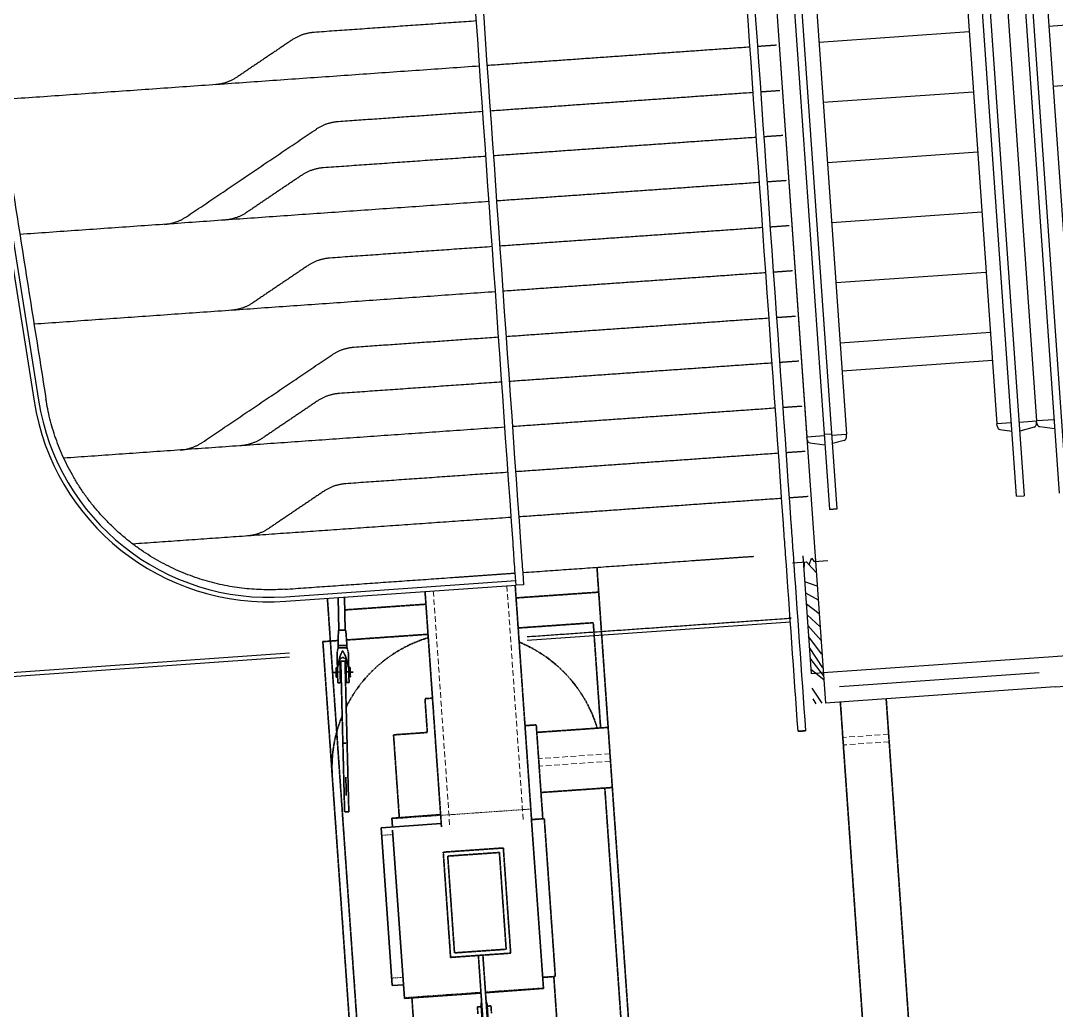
# Model space of a CAD drawing. Header units: millimetres. Extents: x 306 to 836129804, y -168137 to 818603917.
# Drawn here: x 834545356 to 834552232, y 818134362 to 818140931 of the extents above; entities that cross this region are included whole.
import ezdxf

# ---------------------------------------------------------------- set-up
doc = ezdxf.new("R2010")
doc.units = ezdxf.units.MM
doc.header["$LTSCALE"] = 3
for name, pattern in [('ACAD_ISO03W100', [30, 12, -18]), ('AUR_Hidden', [3.75, 2.5, -1.25]), ('DASHED2', [0.375, 0.25, -0.125])]:
    doc.linetypes.add(name, pattern=pattern)
for name, color, linetype in [('3A35X-MAGP-P-LD-00-0$0$A-GLASS', 251, 'Continuous'), ('3A35X-MAGP-P-LD-00-0$0$LWK-GA_HANDRAIL', 251, 'Continuous'), ('3A35X-MAGP-P-LD-00-0$0$LWK-MA_PAVING BANDING', 251, 'Continuous')]:
    doc.layers.add(name, color=color, linetype=linetype)
for name, color, linetype, lineweight in [('Eva-New', 1, 'ACAD_ISO03W100', 18), ('S-BEAM', 1, 'Continuous', 35), ('S-BEAM-HDLN', 1, 'AUR_Hidden', 18)]:
    doc.layers.add(name, color=color, linetype=linetype, lineweight=lineweight)

# ---------------------------------------------------------------- blocks, each defined once
blk = doc.blocks.new('AUR_ST_SFR_S_RHS _ SHS - 600x1050x50x50 BUILT-UP BOX-2171697-STAIRCASE - GA PLAN')
at = {"layer": 'S-BEAM'}
for p, q in [((175.000000000007, 524.9999999999998), (100.0000000008888, 524.9999999999998)), ((175.000000000007, 524.9999999999998), (175.000000000007, -525.0000000000001)), ((-224.9999999999915, -525.0000000000001), (-224.9999999999915, -503.0695454790153)), ((-224.9999999999915, -525.0000000000001), (175.000000000007, -525.0000000000001))]:
    blk.add_line(p, q, dxfattribs=at)
at = {"layer": 'S-BEAM', "linetype": 'AUR_Hidden', "lineweight": 9}
for p, q in [((100.0000000009333, 474.9999999999991), (175.000000000007, 474.9999999999991)), ((100.0000000012044, -475.0000000000008), (175.000000000007, -475.0000000000008))]:
    blk.add_line(p, q, dxfattribs=at)
blk = doc.blocks.new('AUR_ST_SFR_S_CHS - 1200x5mm-2162200-STAIRCASE - GA PLAN')
at = {"layer": 'S-BEAM'}
for p, q in [((225.0000000016706, 599.9999999999502), (-99.99999999942284, 599.9999999999502)), ((-99.99999999947265, 540.6531793953374), (-99.99999999947265, 600.000000000001)), ((-99.99999999947265, -599.9999999999997), (-99.99999999947265, 519.2381391581425)), ((824.9999999998287, 519.2381391581811), (824.9999999998287, -599.9999999999997)), ((-99.99999999942284, -600.0000000000455), (410.0000000005998, -600.0000000000542)), ((440.0000000005995, -600.0000000000542), (824.9999999998796, -600.0000000000455))]:
    blk.add_line(p, q, dxfattribs=at)
at = {"layer": 'S-BEAM-HDLN'}
for p, q in [((824.9999999998288, 595.0000000000033), (-99.99999999947265, 595.0000000000033)), ((-99.99999999947265, -595.000000000002), (410.0000000008095, -595.000000000002)), ((440.0000000008085, -595.000000000002), (824.9999999998288, -595.000000000002))]:
    blk.add_line(p, q, dxfattribs=at)
blk = doc.blocks.new('DGSG')
at = {"layer": 'S-BEAM', "linetype": 'DASHED2', "ltscale": 5}
for p, q in [((77919.03824567795, 1741.616339087486), (75219.04287528992, 1741.612352013588)), ((77919.03892934322, 1638.330403804779), (77919.03824567795, 1741.616339087486)), ((78203.6149739027, 1691.611881732941), (70299.538449049, 1691.611881732941)), ((76780.57634866238, 1648.245942592621), (76781.8175009489, 1676.218420982361)), ((76781.8175009489, 1676.218420982361), (77237.86879873276, 1655.983199834824)), ((77010.59732604027, 1652.053572654724), (76887.09273517132, 1657.533532381058)), ((77237.86879873276, 1655.983199834824), (77236.62764561176, 1628.010721564293)), ((77237.86879873276, 1655.983199834824), (77726.04110145569, 1634.322753667831)), ((77639.02025699615, 1661.784626245499), (77638.24453699589, 1644.301827192307)), ((77639.02025699615, 1661.784626245499), (77652.91901004314, 1661.16793179512)), ((77652.91901004314, 1661.16793179512), (77710.83520066738, 1658.598162055016)), ((77678.40302836895, 1669.546539902687), (77678.04841339588, 1661.554403543472)), ((77737.98943865299, 1658.894790887833), (77678.04841339588, 1661.554403543472)), ((77678.40302836895, 1669.546539902687), (77738.34405314922, 1666.88692688942)), ((77687.53907561302, 1661.133297801018), (77687.47258532047, 1659.63477241993)), ((77708.37354075909, 1668.216733574867), (77709.26542007923, 1688.317465782166)), ((77710.06026732922, 1641.115327715874), (77710.83598780632, 1658.598126769066)), ((77710.83598780632, 1658.598126769066), (77732.92786252499, 1657.617899417877)), ((77728.43228566647, 1657.817369937897), (77728.4987757206, 1659.315895915031)), ((77737.98943865299, 1658.894790887833), (77738.34405314922, 1666.88692688942)), ((77870.45976817608, 1644.008161306381), (77839.09450662136, 1652.907631754875)), ((77236.62764561176, 1628.010721564293), (76780.57634866238, 1648.245942592621)), ((77724.79994881153, 1606.350275397301), (77236.62764561176, 1628.010721564293)), ((77636.47146129608, 1604.34114408493), (77635.69574081898, 1586.858345150948)), ((77649.5944943428, 1586.241650700569), (77635.69574081898, 1586.858345150948)), ((77650.37021446228, 1603.724449634552), (77636.47146129608, 1604.34114408493)), ((77638.24453699589, 1644.301827192307), (77652.14328956604, 1643.685132741928)), ((77707.51068472862, 1583.671880364418), (77649.5944943428, 1586.241650700569)), ((77708.28640508652, 1601.154679536819), (77650.37021446228, 1603.724449634552)), ((77652.14328956604, 1643.685132741928), (77710.05948030949, 1641.115363121033)), ((77674.5909166336, 1583.631071329117), (77674.23630166054, 1575.638934612274)), ((77674.5909166336, 1583.631071329117), (77734.53194153309, 1580.971458673477)), ((77684.1480692625, 1584.708491444588), (77684.08157944679, 1583.209965825081)), ((77685.18631505966, 1608.107951998711), (77684.92379009724, 1602.191290378571)), ((77686.69686496258, 1642.151973485947), (77686.42746782303, 1636.080430269241)), ((77707.51147186756, 1583.671845674515), (77708.2871927023, 1601.154644608498)), ((77729.60334610939, 1582.691618204117), (77707.51147186756, 1583.671845674515)), ((77783.8264811039, 1597.802929162979), (77708.2871927023, 1601.154644608498)), ((77710.06026732922, 1641.115327715874), (77785.59955596924, 1637.763612270355)), ((77779.59342896938, 1603.919061422348), (77724.79994881153, 1606.350275397301)), ((77725.04127931595, 1581.392563700676), (77725.10776984692, 1582.891089320183)), ((77725.88348996639, 1600.373888134956), (77726.14601516724, 1606.290549874306)), ((77726.04110145569, 1634.322753667831), (77780.83458209038, 1631.891539573669)), ((77727.3871678114, 1634.263028025627), (77727.65656507015, 1640.334571480751)), ((77779.59342896938, 1603.919061422348), (77780.83458209038, 1631.891539573669)), ((77835.76995539665, 1577.980554819107), (77867.80015528202, 1584.067136883736)), ((77869.12996149063, 1614.037649035454), (77867.80015528202, 1584.067136883736)), ((77867.82231867313, 1584.566645383835), (77882.80757522583, 1583.901742100716)), ((77870.45976817608, 1644.008161306381), (77869.12996149063, 1614.037649035454)), ((77885.42286086082, 1642.843749880791), (77870.43760502338, 1643.50865316391)), ((77882.80757522583, 1583.901742100716), (77984.92895150185, 1584.375485777855)), ((77884.11521792412, 1613.372746109962), (77882.87157595158, 1585.344155907631)), ((77885.35886025429, 1641.401336312294), (77884.11521792412, 1613.372746109962)), ((77987.10096871853, 1633.327322721481), (77885.42286086082, 1642.843749880791)), ((77919.04288220406, 1041.611881732941), (77919.03927993774, 1585.425362348557)), ((77986.01496052742, 1608.851404190063), (77984.98210453987, 1585.573422431946)), ((77987.04781579971, 1632.129385590553), (77986.01496052742, 1608.851404190063)), ((78119.05193829536, 1041.611881494522), (78119.05193829536, 1581.92782664299)), ((77734.17732691765, 1572.979321718216), (77674.23630166054, 1575.638934612274)), ((77703.30806291103, 1554.053513884544), (77704.2068142891, 1574.309128046036)), ((77734.17732691765, 1572.979321718216), (77734.53194153309, 1580.971458673477)), ((75519.05193829536, 1316.612792849541), (74969.04337537289, 1316.611979484558)), ((77269.04337537289, 1316.615380167961), (76719.05193805695, 1316.614566683769)), ((77269.04370903969, 1091.615508437157), (77269.04337537289, 1316.615380167961)), ((76469.05193829536, 1041.611881732941), (75769.05193829536, 1041.611881732941)), ((75769.05193829536, 1041.611881732941), (75769.05193793774, 641.6118817329407)), ((76469.05193817616, 641.6118816137314), (76469.05193829536, 1041.611881732941)), ((78203.89766848087, 1041.611881971359), (76637.1189969778, 1041.611881613731)), ((77494.04383599758, 1091.615840673447), (77269.04370903969, 1091.615508437157)), ((77494.04390978813, 1041.611881375313), (77494.04383599758, 1091.615840673447)), ((75797.05193793774, 669.6118817329407), (75797.05193829536, 1013.611881732941)), ((75797.05193829536, 1013.611881732941), (76441.05193793774, 1013.611881732941)), ((76441.05193793774, 1013.611881732941), (76441.05193817616, 669.6118817329407)), ((75300.40574109554, 861.6118817329407), (75454.05193769932, 861.6118817329407)), ((75319.05193793774, 856.6118817329407), (75769.05193793774, 856.6118817329407)), ((75769.05193805695, 826.6118812561035), (75319.05193829536, 826.6118817329407)), ((75381.67268586159, 886.6118817329407), (75428.68205046654, 886.6118817329407)), ((75429.05193793774, 861.6118816137314), (75429.05193793774, 886.6118814945221)), ((75454.05193793774, 856.6118817329407), (75454.05193769932, 861.6118817329407)), ((75454.05193793774, 821.6118817329407), (75454.05193769932, 826.6118813753128)), ((75454.05193793774, 821.6118817329407), (75300.40574133396, 821.61188185215)), ((75428.68205058575, 796.6118816137314), (75381.67268550396, 796.6118816137314)), ((75429.05193829536, 796.6118816137314), (75429.05193829536, 821.6118819713593)), ((75769.05193793774, 641.6118817329407), (76469.05193817616, 641.6118816137314)), ((76441.05193817616, 669.6118817329407), (75797.05193793774, 669.6118817329407)), ((75594.05193781853, 441.6118816137314), (75594.05193793774, 356.6118817329407)), ((76637.11899673939, 441.6118816137314), (78204.15861713886, 441.61188185215)), ((76644.05193793774, 356.6118817329407), (76644.05193805695, 441.6118813753128)), ((77269.04966807365, 366.6153814792633), (77269.04878592491, 441.6118817329407)), ((77919.05016827583, -58.38365840911865), (77919.04685664177, 441.6118812561035)), ((78119.05193829536, -108.3881182670593), (78119.05193805695, 441.6118817329407)), ((74969.04503655434, 366.6119817495346), (75594.05193781853, 366.6129049062729)), ((75594.05193793774, 356.6118817329407), (76644.05193793774, 356.6118817329407)), ((76644.05193781853, 366.6144573688507), (77269.04966807365, 366.6153814792633)), ((76819.04503631592, 366.6119812726974), (76819.04259157181, -108.3881183862686)), ((77219.04259181023, -108.3881183862686), (77219.04503631592, 366.6099225282669)), ((74319.05016744137, -58.3889776468277), (76819.04284906387, -58.38528394699097)), ((77219.04284882545, -58.38469266891479), (77919.05016827583, -58.38365840911865)), ((70300.31537771225, -108.3881186246872), (78284.4244863987, -108.3881180286407)), ((77279.98541104794, -1658.388118267059), (70300.98439967632, -1658.388118386269)), ((74831.2271001339, -1963.388118743896), (77280.11705589294, -1963.388118267059))]:
    blk.add_line(p, q, dxfattribs=at)
at = {"layer": 'S-BEAM', "ltscale": 5}
for p, q in [((77985.08409559727, 1587.872045516968), (78203.66430974007, 1578.173533797264)), ((78203.64602530003, 1620.215668320656), (77986.94582462311, 1629.830762982368))]:
    blk.add_line(p, q, dxfattribs=at)
at = {"layer": 'S-BEAM', "linetype": 'AUR_Hidden', "lineweight": 9, "ltscale": 5}
for p, q in [((78203.9215888977, 986.6118816137314), (76637.11899662018, 986.6118817329407)), ((78204.13469719887, 496.6118816137314), (76637.11899673939, 496.6118817329407)), ((76994.04259157181, -108.3881185054779), (76994.04503619671, 366.6110807657242)), ((77044.04259169102, -108.3881183862686), (77044.04503619671, 366.6108235120773)), ((76994.0330452919, -1963.388118505478), (76994.03461515903, -1658.388118267059)), ((77044.0330452919, -1963.388118267059), (77044.03461492062, -1658.388118386269))]:
    blk.add_line(p, q, dxfattribs=at)
at = {"layer": 'S-BEAM', "linetype": 'DASHED2', "ltscale": 5, "flags": 128}
for points in [[(77804.19385182858, 1616.918896555901), (77803.32306945324, 1611.849221467972), (77801.18389046192, 1607.171210885048), (77797.91878533363, 1603.196420907974), (77793.74520897865, 1600.189573526382), (77788.94112336636, 1598.350924968719), (77783.8264811039, 1597.802929162979)], [(77785.59955596924, 1637.763612270355), (77790.64556515217, 1636.764783859253), (77795.26792919636, 1634.507878422737), (77799.15879762173, 1631.143208026886), (77802.05903851986, 1626.894858837128), (77803.77549529076, 1622.045771837234), (77804.19385182858, 1616.918896555901)]]:
    blk.add_lwpolyline(points, dxfattribs=at)
at = {"layer": 'S-BEAM', "linetype": 'DASHED2', "ltscale": 5}
for radius, start, end in [(899.9999999999983, 63.67204699499746, 89.99467928265184), (899.999999999988, 12.86159920503428, 59.72579517601464), (899.9999999999807, 282.8446389431045, 333.5637686096773)]:
    blk.add_arc((77019.04420793056, 841.615013718605), radius, start, end, dxfattribs=at)
for points, knots in [([(77732.92786252499, 1657.617899417877), (77740.64602577686, 1657.275440812111), (77752.17480313778, 1656.763903260231), (77765.55792891979, 1656.170086979866), (77773.18180274963, 1655.831811785698), (77778.87646389008, 1655.579137206078), (77784.56882250309, 1655.3265645504), (77790.2581269741, 1655.074127316475), (77794.9706031084, 1654.865032434464), (77798.24329471588, 1654.719821453094), (77800.10554361343, 1654.637192487717), (77801.49444878101, 1654.575566053391), (77802.88939464092, 1654.513671636581), (77804.77122855186, 1654.430173516273), (77808.09635782242, 1654.282636165619), (77812.86738741398, 1654.070943117142), (77817.45968604088, 1653.86718070507), (77820.47418260574, 1653.733425855637), (77821.91694378853, 1653.669409871101), (77822.72267282009, 1653.633659362793), (77823.31252884865, 1653.607487082481), (77823.90634334087, 1653.581139206886), (77824.72544121742, 1653.544795513153), (77826.2063703537, 1653.479085564613), (77828.41940879822, 1653.380892395973), (77831.07946503162, 1653.262864351273), (77834.43449497223, 1653.114000320435), (77837.2037653923, 1652.991125702858), (77838.79200100899, 1652.920655369759), (77839.09283530712, 1652.90730702877), (77839.09545826912, 1652.907190799713)], [0, 0, 0, 0, 0.1, 0.15, 0.175, 0.2, 0.225, 0.25, 0.275, 0.2875, 0.29375, 0.3, 0.30625, 0.3125, 0.325, 0.35, 0.375, 0.3875, 0.39375, 0.396875, 0.4, 0.403125, 0.40625, 0.4125, 0.425, 0.4375, 0.45, 0.475, 0.4875, 0.5, 0.5, 0.5, 0.5]), ([(77849.03857696056, 1614.929113864899), (77843.38342928886, 1618.808958768845), (77834.65048611164, 1624.160256505013), (77824.02697134018, 1629.588611960411), (77817.82887589931, 1632.452014446259), (77813.12536478043, 1634.496004939079), (77808.33083665371, 1636.372222900391), (77801.79731369019, 1638.61551117897), (77793.44172537327, 1641.069351196289), (77784.97336173058, 1643.303198337555), (77778.21428740025, 1645.106500983238), (77773.18293082714, 1646.520733952522), (77768.17492675781, 1647.970743536949), (77761.48061835766, 1649.86617743969), (77749.75190365314, 1653.138602972031), (77739.66565513611, 1655.849986553192), (77732.92786252499, 1657.617899417877)], [0, 0, 0, 0, 0.1666666666666667, 0.25, 0.2916666666666666, 0.3333333333333333, 0.375, 0.4166666666666666, 0.5, 0.5833333333333333, 0.625, 0.6666666666666666, 0.7083333333333333, 0.75, 0.8333333333333333, 1, 1, 1, 1]), ([(77729.60334610939, 1582.691618204117), (77736.4712394476, 1583.855840086937), (77746.75799012184, 1585.663264274597), (77758.73044097424, 1587.884056806564), (77765.56631433964, 1589.179149866104), (77770.68306100368, 1590.179919362068), (77775.81990003586, 1591.142984271049), (77782.71212518215, 1592.340572237968), (77791.34505438805, 1593.815626502037), (77799.885135293, 1595.519797325134), (77806.59166407585, 1597.175618171692), (77811.53352117538, 1598.619827747345), (77816.39957797527, 1600.239211916924), (77822.82691836357, 1602.542417526245), (77833.88945639133, 1607.008552074432), (77843.06202745438, 1611.565373539925), (77849.03857696056, 1614.929113864899)], [0, 0, 0, 0, 0.1666666666666667, 0.25, 0.2916666666666666, 0.3333333333333333, 0.375, 0.4166666666666666, 0.5, 0.5833333333333333, 0.625, 0.6666666666666666, 0.7083333333333333, 0.75, 0.8333333333333333, 1, 1, 1, 1]), ([(77835.77094173431, 1577.980909705162), (77835.77356481552, 1577.980793476105), (77835.48322021961, 1577.99367582798), (77833.91979551315, 1578.063045978546), (77831.17663383484, 1578.184761404991), (77827.84458780289, 1578.332606077194), (77825.19892203808, 1578.449995040894), (77822.99450564384, 1578.54780626297), (77821.5173151493, 1578.613350272179), (77820.69961285591, 1578.649631977081), (77820.10647952557, 1578.675949692726), (77819.51682412624, 1578.702113032341), (77818.71064198017, 1578.737883687019), (77817.2653889656, 1578.802010297775), (77814.23998558521, 1578.936248898506), (77809.62049388885, 1579.141217947006), (77804.82087409496, 1579.354179501534), (77801.48241138458, 1579.50230884552), (77799.59590637684, 1579.586013913155), (77798.19924426079, 1579.647984266281), (77796.81047654152, 1579.709604740143), (77794.95034217834, 1579.79213988781), (77791.68588364124, 1579.936985492706), (77786.99383413792, 1580.145174145699), (77781.33018755913, 1580.396472811699), (77775.65008831024, 1580.648501634598), (77769.9462878704, 1580.901582121849), (77762.29698479176, 1581.240985393524), (77748.86571538448, 1581.836937069893), (77737.32756578922, 1582.348891019821), (77729.60334610939, 1582.691618204117)], [0.5, 0.5, 0.5, 0.5, 0.5125, 0.525, 0.55, 0.5625, 0.575, 0.5874999999999999, 0.59375, 0.596875, 0.6, 0.6031249999999999, 0.60625, 0.6125, 0.625, 0.6499999999999999, 0.6749999999999999, 0.6875, 0.69375, 0.7, 0.7062499999999999, 0.7124999999999999, 0.725, 0.75, 0.775, 0.8, 0.8250000000000001, 0.8500000000000001, 0.9, 1, 1, 1, 1])]:
    blk.add_open_spline(points, degree=3, knots=knots, dxfattribs=at)
for name, p, rotation in [('AUR_ST_SFR_S_RHS _ SHS - 600x1050x50x50 BUILT-UP BOX-2171697-STAIRCASE - GA PLAN', (76134.0494517088, 1266.611881732941), 90), ('AUR_ST_SFR_S_CHS - 1200x5mm-2162200-STAIRCASE - GA PLAN', (76119.05193805695, 1266.611881256104), 270)]:
    blk.add_blockref(name, p, dxfattribs=dict(at, rotation=rotation))
blk = doc.blocks.new('escalator_new')
at = {"layer": '3A35X-MAGP-P-LD-00-0$0$A-GLASS', "ltscale": 0.5}
h = blk.add_hatch(dxfattribs=at)
h.set_pattern_fill('ANSI31', color=256, scale=500, angle=-90.00000000000001)
h.set_pattern_definition([(315, (102989.4328432104, 47003.94558708592), (44.19417382415923, 44.19417382415921), [])])
h.paths.add_polyline_path([(106819.9912034073, 27836.82534029861), (106819.9912034073, 28579.66818880523), (106839.5593090429, 28579.66818880523), (106856.1067574328, 28559.3227503987), (106875.5884611589, 28601.69275053246), (106890.8237282158, 28579.66818880523), (106899.9912010981, 28579.66818880523), (106899.9912029174, 27836.82534029861)])
h.paths.add_polyline_path([(106819.9912034073, 27782.82534029861), (106819.9912034073, 27836.82534029861), (106899.9912029174, 27836.82534029861), (106899.9912030497, 27782.82534029861)])
h.paths.add_polyline_path([(106819.9912034073, 27636.82534029861), (106819.9912034073, 27782.82534029861), (106899.9912030497, 27782.82534029861), (106899.9912034073, 27636.82534029861)])
for p, q in [((106899.9912353814, 41703.54517485946), (106899.9912009293, 27636.82534779313)), ((107016.4912315607, 40923.54517428881), (107016.4911727472, 28916.82534722247)), ((107067.4911727472, 28916.82534697265), (107067.4912315607, 40923.54517403899)), ((108262.4912353814, 28916.82534404586), (108262.4912353814, 40923.54517111221)), ((108313.4912353814, 40923.54517111221), (108313.4912353814, 28916.82534404587)), ((108546.4912315607, 40923.54517054155), (108546.4911727472, 28916.82534347521)), ((108597.4911727472, 28916.82534322539), (108597.4912315607, 40923.54517029173)), ((106899.9912291605, 40433.54517485946), (106899.9911751474, 29406.82534779313)), ((107164.9912291605, 40433.5451735614), (107164.9911751474, 29406.82534649506)), ((108164.9912353814, 40433.54517111221), (108164.9912353814, 29406.82534404586)), ((108429.9912291605, 40433.54517111221), (108429.9911751474, 29406.82534404587)), ((108429.9912353814, 40433.54517111221), (108429.9912353814, 29406.82534404586)), ((108694.9912291605, 40433.54516981414), (108694.9911751474, 29406.82534274779)), ((108164.9912490969, 32013.54516736494), (107164.9912490969, 32013.54516736494)), ((109694.9912490969, 32013.54516736494), (108694.9912490969, 32013.54516736494)), ((108164.9912490969, 31613.54516736494), (107164.9912490969, 31613.54516736494)), ((109694.9912490969, 31613.54516736494), (108694.9912490969, 31613.54516736494)), ((108164.9912490969, 31213.54516736494), (107164.9912490969, 31213.54516736494)), ((108164.9912490969, 30813.54516736494), (107164.9912490969, 30813.54516736494)), ((108164.9912310218, 30413.54516736494), (107164.9912310218, 30413.54516736494)), ((108164.9911620036, 30013.54516736494), (107164.9911620036, 30013.54516736494)), ((108164.9911772047, 29826.82542072756), (107164.9911772047, 29826.82542072756)), ((106902.5405751306, 29384.77892863697), (106899.9911751474, 29406.82534779313)), ((107016.4911751474, 29406.82534722247), (106899.9911751474, 29406.82534779313)), ((106918.3442690557, 29367.49361399962), (107016.4911872682, 29347.12566224309)), ((107016.4911727472, 29416.82534722247), (107067.4911727472, 29416.82534697265)), ((107146.6380808538, 29367.49361288135), (107067.4911650381, 29351.06863986139)), ((107067.4911751474, 29406.82534697265), (107164.9911751474, 29406.82534649506)), ((107162.4417749482, 29384.77892736387), (107164.9911751474, 29406.82534649506)), ((108167.5406354726, 29384.77892490219), (108164.9912353814, 29406.82534404586)), ((108262.4912353814, 29406.82534404586), (108164.9912353814, 29406.82534404586)), ((108183.3443294824, 29367.49361034225), (108262.4912452176, 29351.0686369346)), ((108411.6381412804, 29367.49361034225), (108313.4912229682, 29347.12565906649)), ((108313.4912353814, 29406.82534404587), (108429.9912353814, 29406.82534404586)), ((108427.4418352902, 29384.77892490219), (108429.9912353814, 29406.82534404586)), ((108432.5405751306, 29384.7789248897), (108429.9911751474, 29406.82534404587)), ((108546.4911751474, 29406.82534347521), (108429.9911751474, 29406.82534404587)), ((108448.3442690557, 29367.49361025235), (108546.4911872682, 29347.12565849582)), ((107067.4911727472, 28916.82534697265), (107016.4911727472, 28916.82534722247)), ((107016.4911727472, 28916.82534722247), (107067.4911727472, 28916.82534697265)), ((108262.4912353814, 28916.82534404586), (108313.4912353814, 28916.82534404587)), ((106819.9910122397, 28621.82536812199), (106819.9910122397, 27836.82536812199)), ((106747.2771087893, 28579.66821662861), (106839.5591178754, 28579.66821662861)), ((106839.5591178754, 28579.66821662861), (106856.1065662652, 28559.32277822209)), ((106856.1065662652, 28559.32277822209), (106875.5882699914, 28601.69277835584)), ((106875.5882699914, 28601.69277835584), (106890.8235370483, 28579.66821662861)), ((106890.8235370483, 28579.66821662861), (106983.1055461343, 28579.66821662861)), ((106899.991201909, 27836.82534779313), (106819.991201909, 27836.82534733458)), ((108429.991201909, 27836.82534779312), (106899.991201909, 27836.82534779313)), ((109959.9912009293, 27836.8253402986), (108429.9912009293, 27836.8253402986)), ((108329.9912009293, 27736.8253402986), (106999.9912009293, 27736.82534029861)), ((108429.9912009293, 27636.8253402986), (106899.9912009293, 27636.82534779313)), ((108429.9912009293, 27636.8253402986), (109959.9912009293, 27636.8253402986))]:
    blk.add_line(p, q, dxfattribs=at)
for centre, radius, start, end in [((106922.4081805896, 29387.07627274741), 19.99989700317383, 186.5959773768344, 258.2760533200275), ((107142.5741695117, 29387.07627166895), 19.9999885559082, 281.7239561361898, 353.4040320795821), ((108187.4082409203, 29387.07626910995), 19.9999885559082, 186.595967639639, 258.276043582806), ((108407.5742298425, 29387.07626910995), 19.99989700317383, 281.7239463989683, 353.4040223423802), ((108452.4081805896, 29387.07626900015), 19.99989700317383, 186.5959773768344, 258.2760533200275)]:
    blk.add_arc(centre, radius, start, end, dxfattribs=at)
blk = doc.blocks.new('QA')
at = {"layer": '3A35X-MAGP-P-LD-00-0$0$A-GLASS', "ltscale": 0.5}
for points in [[(3260.576155781746, -310.5533533096313), (4549.030581831932, -310.8446944952011, -0.3780705975046576), (5711.480078935623, -1392.408470392227), (6581.344330906868, -11394.23039066792, 0.3890288833030056), (8125.516315460205, -12809.94570827484), (9658.37551021576, -12809.9406683445)], [(3260.576156020164, -340.5533540248871), (4548.627947092056, -340.8446043729782, -0.3779323552059208), (5681.6082726717, -1395.184558272362), (6551.457149624825, -11396.82969629765, 0.3890288833030058), (8125.516302227974, -12839.94570803642), (9658.37560904026, -12839.9406683445)]]:
    blk.add_lwpolyline(points, format="xyb", dxfattribs=at)
blk.add_lwpolyline([(9708.375345826149, -12759.94570815563), (9708.375346064568, -12841.08522737026), (9658.375879406929, -12841.08522737026), (9658.375346064568, -12759.94570803642)], dxfattribs=at)
for points, degree in [([(9658.375344395638, -12557.20651364326), (9658.375344514847, -11068.93912315369), (9658.375344514847, -9580.671733021736), (9658.375344514847, -8092.404342770576)], 3), ([(9708.375344514847, -8092.404342889786), (9708.375344395638, -9580.671733140945), (9708.375344395638, -11068.9391232729), (9708.375344514847, -12557.20651340485)], 3), ([(11458.37534427643, -12557.20651352406), (11458.37534427643, -11068.93912315369), (11458.37534451485, -9580.671733021736), (11458.37534451485, -8092.404342889786)], 3), ([(11508.37534451485, -8092.404342889786), (11508.37534427643, -9580.671733140945), (11508.37534427643, -11068.9391232729), (11508.37534427643, -12557.20651340485)], 3), ([(8428.019835352898, -9126.337621450424), (8237.528247237206, -9236.317991018295), (8047.036659479141, -9346.298360824585)], 2), ([(9658.375636696815, -9086.145242452621), (9118.197736144066, -9086.14524269104), (8578.019835233688, -9086.14524269104)], 2), ([(9658.375344514847, -9386.49073958397), (8057.655412197113, -9386.49073934555), (6456.935480356216, -9386.49073958397)], 2), ([(11458.37534451485, -9386.49073958397), (10583.37559497356, -9386.49073946476), (9708.375845909119, -9386.490739226341)], 2), ([(11635.87534463406, -9386.49073958397), (11572.12538659573, -9386.49073946476), (11508.37542867661, -9386.49073958397)], 2), ([(8698.23349583149, -9686.836236357689), (9178.304482340813, -9686.836236476898), (9658.375468850136, -9686.836236357689)], 2), ([(9708.375846982002, -9686.836236357689), (10583.37573003769, -9686.836236357689), (11458.37561297417, -9686.836236357689)], 2), ([(11508.3754298687, -9686.836236357689), (11572.12538731098, -9686.836236357689), (11635.87534463406, -9686.836236357689)], 2), ([(7647.036659598351, -10247.33485138416), (8097.63507771492, -9987.181733369827), (8548.23349571228, -9727.028615236282)], 2), ([(8428.019835352898, -10027.37411212921), (8237.528247475624, -10137.35448169708), (8047.036659479141, -10247.33485126495)], 2), ([(9658.375344276428, -9987.181733250618), (9118.197589874268, -9987.1817330122), (8578.019835233688, -9987.181733369827)], 2), ([(11458.37534451485, -9987.181733250618), (10583.37540102005, -9987.181733250618), (9708.375457644463, -9987.181733250618)], 2), ([(11635.87534451485, -9987.181733250618), (11572.12545406818, -9987.181733250618), (11508.37556374073, -9987.181733250618)], 2), ([(9658.37547159195, -10287.52723014355), (8096.833555817604, -10287.52723014355), (6535.291640043259, -10287.52723014355)], 2), ([(11458.37561523914, -10287.52722990513), (10583.3754799366, -10287.52723014355), (9708.375344276428, -10287.52723014355)], 2), ([(11635.87534439564, -10287.52723026276), (11572.12538826466, -10287.52723014355), (11508.37543261051, -10287.52723014355)], 2), ([(9658.375472664833, -10587.87272679806), (9118.197653889656, -10587.87272679806), (8578.019835352898, -10587.87272703648)], 2), ([(11458.37561666965, -10587.87272703648), (10583.37548065186, -10587.87272703648), (9708.375344514847, -10587.87272703648)], 2), ([(11635.87534463406, -10587.87272703648), (11572.12538909912, -10587.87272703648), (11508.3754336834, -10587.87272703648)], 2), ([(8428.019835114479, -10628.06510591507), (8237.528247237206, -10738.04547572136), (8047.036659240723, -10848.02584528923)], 2), ([(9658.37564444542, -10888.21822392941), (8122.952362179756, -10888.21822404861), (6587.529079794884, -10888.21822392941)], 2), ([(11458.37575042248, -10888.21822392941), (10583.37560582161, -10888.21822392941), (9708.37546133995, -10888.21822392941)], 2), ([(11635.87534463406, -10888.21822392941), (11572.12545597553, -10888.21822392941), (11508.3755671978, -10888.21822392941)], 2), ([(8698.23349571228, -11188.56372082233), (9178.304485559464, -11188.56372094154), (9658.375475287437, -11188.56372082233)], 2), ([(9708.375853300095, -11188.56372082233), (10583.37573611736, -11188.56372082233), (11458.37561929226, -11188.56372082233)], 2), ([(11508.37543606758, -11188.56372082233), (11572.12539029121, -11188.56372082233), (11635.87534439564, -11188.56372094154)], 2), ([(7647.036659240723, -11749.0623357296), (8097.635077595711, -11488.90921771526), (8548.233495593071, -11228.75609958172)], 2), ([(8428.019835114479, -11529.10159659386), (8237.528247237206, -11639.08196616173), (8047.036659240723, -11749.06233584881)], 2), ([(9658.375344514847, -11488.90921771526), (9118.197589993477, -11488.90921771526), (8578.019835352898, -11488.90921771526)], 2), ([(11458.37534451485, -11488.90921771526), (10583.37540411949, -11488.90921759605), (9708.375463843346, -11488.90921771526)], 2), ([(11635.87534463406, -11488.90921771526), (11572.12539875507, -11488.90921771526), (11508.37545335293, -11488.90921771526)], 2), ([(9658.375648140907, -11789.25471460819), (8190.192668557167, -11789.25471460819), (6722.009689331055, -11789.25471460819)], 2), ([(11458.37575411797, -11789.25471448898), (10583.37560927868, -11789.25471460819), (9708.37546479702, -11789.25471460819)], 2), ([(11635.87534463406, -11789.25471460819), (11572.12545788288, -11789.25471460819), (11508.37557089329, -11789.25471448898)], 2), ([(9658.37564921379, -12089.60021138191), (9118.19774222374, -12089.6002112627), (8578.019835352898, -12089.60021162033)], 2), ([(11458.37534427643, -12089.60021138191), (10583.37534439564, -12089.60021138191), (9708.375344395638, -12089.60021150112)], 2), ([(11635.87534439564, -12089.60021138191), (11572.12534451485, -12089.60021150112), (11508.37534427643, -12089.60021150112)], 2), ([(8428.019835352898, -12129.79259049892), (8237.528247356415, -12239.7729600668), (8047.036659479141, -12349.75332963467)], 2), ([(9658.375345826149, -12759.94578027725), (9658.375347614288, -12707.58726346493), (9658.375347614288, -12655.22767913342), (9658.375347614288, -12602.86900472641)], 3), ([(9708.375347614288, -12602.86900150776), (9708.375347495079, -12655.22767591476), (9708.375347614288, -12707.58726382256), (9708.375345826149, -12759.94578170776)], 3), ([(11458.37534594536, -12759.94578027725), (11458.37534761429, -12707.58726322651), (11458.37534749508, -12655.22767913342), (11458.37534761429, -12602.86900472641)], 3), ([(11508.37534761429, -12602.86900150776), (11508.37534761429, -12655.22767591476), (11508.37534761429, -12707.58726382256), (11508.37534606457, -12759.94578170776)], 3), ([(11458.37531089783, -13939.5421423912), (11458.37532258034, -13546.34335482121), (11458.37533426285, -13153.14456772804), (11458.37534594536, -12759.94578027725)], 3), ([(11508.37534606457, -12759.94578170776), (11508.37533438206, -13153.14456903934), (11508.37532269955, -13546.34335649014), (11508.37531101704, -13939.54214394093)], 3)]:
    blk.add_open_spline(points, degree=degree, dxfattribs=at)
for points, weights in [([(8578.019835233688, -9086.14524269104), (8497.63507771492, -9086.14524257183), (8428.019835352898, -9126.337621450424)], [1, 0.965925826288958, 1]), ([(8047.036659479141, -9346.298360824585), (7977.421417117119, -9386.49073946476), (7897.036659359932, -9386.490739703178)], [1, 0.9659258262909824, 1]), ([(8548.23349571228, -9727.028615236282), (8617.848737835884, -9686.836236357689), (8698.23349583149, -9686.836236357689)], [0.9999999999999999, 0.9659258262853384, 0.9999999999999999]), ([(8578.019835233688, -9987.181733369827), (8497.63507771492, -9987.181733250618), (8428.019835352898, -10027.37411212921)], [1, 0.965925826288958, 1]), ([(7497.036659240723, -10287.52723014355), (7577.421417117119, -10287.52723002434), (7647.036659598351, -10247.33485138416)], [0.9999999999999999, 0.9659258262819549, 0.9999999999999999]), ([(8047.036659479141, -10247.33485126495), (7977.421417117119, -10287.52723014355), (7897.036659240723, -10287.52723014355)], [1, 0.9659258262909824, 1]), ([(8578.019835352898, -10587.87272703648), (8497.63507759571, -10587.87272703648), (8428.019835114479, -10628.06510591507)], [1, 0.965925826288958, 1]), ([(8047.036659240723, -10848.02584528923), (7977.42141699791, -10888.21822392941), (7897.036659479141, -10888.21822392941)], [1, 0.9659258262909824, 1]), ([(8548.233495593071, -11228.75609958172), (8617.848737955093, -11188.56372094154), (8698.23349571228, -11188.56372082233)], [0.9999999999999999, 0.9659258262853384, 0.9999999999999999]), ([(8578.019835352898, -11488.90921771526), (8497.63507759571, -11488.90921771526), (8428.019835114479, -11529.10159659386)], [1, 0.965925826288958, 1]), ([(7497.036659479141, -11789.25471460819), (7577.42141699791, -11789.25471460819), (7647.036659240723, -11749.0623357296)], [0.9999999999999999, 0.9659258262819549, 0.9999999999999999]), ([(8047.036659240723, -11749.06233584881), (7977.42141699791, -11789.25471448898), (7897.036659479141, -11789.2547147274)], [1, 0.9659258262909824, 1]), ([(8578.019835352898, -12089.60021162033), (8497.63507759571, -12089.60021138191), (8428.019835352898, -12129.79259049892)], [1, 0.965925826288958, 1]), ([(8047.036659479141, -12349.75332963467), (7977.421417236328, -12389.94570839405), (7897.036659479141, -12389.94570839405)], [1, 0.9659258262909824, 1]), ([(11458.37531125546, -13939.5421423912), (11458.37531030178, -13939.54206943512), (11483.37531030178, -13939.54207003117)], [1, 0.7071067811865476, 1]), ([(11483.37531030178, -13939.54207003117), (11508.37531030178, -13939.54207062721), (11508.37531125546, -13939.54214394093)], [1, 0.7071067811865512, 0.9999999999999927])]:
    blk.add_rational_spline(points, weights, degree=2, dxfattribs=at)
for points, knots in [([(9658.375347614288, -12602.86900472641), (9658.37534737587, -12598.93120622635), (9658.375346899033, -12594.99357843399), (9658.375346541405, -12591.08333694935), (9658.375346302986, -12587.14542353153), (9658.375346302986, -12583.23528504372), (9658.375346064568, -12579.38063204288), (9658.37534558773, -12575.52597880363), (9658.37534558773, -12571.72681117058), (9658.375345230103, -12568.00998163223), (9658.375344991684, -12564.3192704916), (9658.375344753265, -12560.70974433422), (9658.375344395638, -12557.20651364326)], [0, 0, 0, 0, 11.81999429088812, 11.81999429088812, 11.81999429088812, 23.72376986291379, 23.72376986291379, 23.72376986291379, 35.62753218977112, 35.62753218977112, 35.62753218977112, 47.44751115611415, 47.44751115611415, 47.44751115611415, 47.44751115611415]), ([(9708.375344514847, -12557.20651340485), (9708.375344634056, -12560.70972454548), (9708.375344753265, -12564.31923294067), (9708.375345230103, -12568.00998103619), (9708.375345230103, -12571.72680997849), (9708.37534570694, -12575.52597761154), (9708.375346064568, -12579.38063037395), (9708.375346302986, -12583.23528301716), (9708.375346302986, -12587.14542090893), (9708.375346779823, -12591.0833337307), (9708.375347018242, -12594.99363839626), (9708.37534725666, -12598.93124854565), (9708.375347614288, -12602.86900150776)], [0, 0, 0, 0, 11.81997838813145, 11.81997838813145, 11.81997838813145, 23.72373957562676, 23.72373957562676, 23.72373957562676, 35.62751400788338, 35.62751400788338, 35.62751400788338, 47.44750771984418, 47.44750771984418, 47.44750771984418, 47.44750771984418]), ([(11458.37534761429, -12602.86900472641), (11458.37534737587, -12598.93126952648), (11458.37534701824, -12594.99362409115), (11458.37534677982, -12591.08333683014), (11458.3753465414, -12587.14542365074), (11458.37534606457, -12583.23528528214), (11458.37534606457, -12579.3806322813), (11458.37534570694, -12575.52597892284), (11458.3753452301, -12571.726811409), (11458.3753452301, -12568.00998198986), (11458.37534499168, -12564.3192499876), (11458.37534475327, -12560.7097094059), (11458.37534427643, -12557.20651352406)], [0, 0, 0, 0, 11.81999421429974, 11.81999421429974, 11.81999421429974, 23.72376969346985, 23.72376969346985, 23.72376969346985, 35.62753192819477, 35.62753192819477, 35.62753192819477, 47.44751081716159, 47.44751081716159, 47.44751081716159, 47.44751081716159]), ([(11508.37534427643, -12557.20651340485), (11508.37534475327, -12560.70972466469), (11508.37534499168, -12564.31923282146), (11508.3753452301, -12568.00998103619), (11508.37534546852, -12571.72681009769), (11508.37534558773, -12575.52597761154), (11508.37534570694, -12579.38063049316), (11508.37534606457, -12583.23528301716), (11508.3753465414, -12587.14542090893), (11508.3753465414, -12591.0833337307), (11508.37534689903, -12594.99363839626), (11508.37534737587, -12598.93124878407), (11508.37534761429, -12602.86900150776)], [0, 0, 0, 0, 11.81997838822528, 11.81997838822528, 11.81997838822528, 23.72373957525306, 23.72373957525306, 23.72373957525306, 35.62751400782469, 35.62751400782469, 35.62751400782469, 47.44750771967055, 47.44750771967055, 47.44750771967055, 47.44750771967055])]:
    blk.add_open_spline(points, degree=3, knots=knots, dxfattribs=at)
blk.add_rational_spline([(11508.37531125546, -13939.54214394093), (11508.37531220913, -13939.5422167778), (11483.37531208992, -13939.54221594334), (11458.3753118515, -13939.54221534729), (11458.37531125546, -13939.5421423912)], [1.000000000000007, 0.707106781186544, 1, 0.7071067811865476, 1], degree=2, knots=[39.26990816987193, 39.26990816987193, 39.26990816987193, 78.53981633974483, 78.53981633974483, 117.8097245096172, 117.8097245096172, 117.8097245096172], dxfattribs=at)
at = {"layer": '3A35X-MAGP-P-LD-00-0$0$LWK-GA_HANDRAIL', "lineweight": 30, "ltscale": 0.5}
blk.add_rational_spline([(3260.576155900955, -260.4250419139862), (3888.936816096306, -260.4250417947769), (4517.297476291656, -260.4250417947769), (5663.312283039094, -260.4250419139862), (5762.59759581089, -1402.130942940712), (6196.876965880394, -6396.014784812927), (6631.15633559227, -11389.89862692356)], [1, 1, 1, 0.7371008340881321, 1, 1, 1], degree=2, knots=[8765.813405622794, 8765.813405622794, 8765.813405622794, 10022.53472598037, 10022.53472598037, 11877.60010583804, 11877.60010583804, 21903.06256882496, 21903.06256882496, 21903.06256882496], dxfattribs=at)
blk.add_rational_spline([(7139.058316111565, -12389.94570827484), (6683.541884899139, -11992.2927672863), (6631.15633559227, -11389.89862692356)], [0.8686792414334826, 0.8644371815506158, 1.000000125360077], degree=2, dxfattribs=at)
for points in [[(9658.375344514847, -12389.94570839405), (8398.71675670147, -12389.94570827484), (7139.058168411255, -12389.94570851326)], [(11458.37534451485, -12389.94570839405), (10583.37560141087, -12389.94570851326), (9708.375858426094, -12389.94570815563)], [(11635.87534463406, -12389.94570839405), (11572.1253926754, -12389.94570827484), (11508.37544107437, -12389.94570839405)]]:
    blk.add_open_spline(points, degree=2, dxfattribs=at)
at = {"layer": '3A35X-MAGP-P-LD-00-0$0$LWK-MA_PAVING BANDING'}
for p, q in [((8125.516479253769, -13186.42800033092, -0.0950168107383693), (1762.113455533981, -13186.52908957005, 0.03824597382758685)), ((8125.516478657722, -13212.39715623856, -0.09501681376235314), (1762.113454580307, -13212.49824523926, 0.03824597080360305)), ((11458.37533259392, -13212.44542324543), (9705.637714147568, -13212.44537115097, -0.07092766072318828))]:
    blk.add_line(p, q, dxfattribs=at)
blk.add_rational_spline([(8125.516331553459, -12759.94570803642), (7562.897600769997, -12759.94552671909), (7139.058168411255, -12389.94570827484)], [1, 0.8726638683392616, 0.8686792414334827], degree=2, dxfattribs=at)
for points, knots in [([(8125.516330957413, -12759.89754021168, -0.04580591018169065), (8691.65529680252, -12759.89754009247, -0.04580591018169065), (9257.794262647629, -12759.89754021168, -0.04580591018169065), (9458.084996819496, -12759.89754009247, -0.04580591018169065), (9658.375730991364, -12759.89754009247, -0.04580591018169065)], [-17332.28050692657, -17332.28050692657, -17332.28050692657, -16200.00257519535, -16200.00257519535, -15799.42110683115, -15799.42110683115, -15799.42110683115]), ([(9714.994404554367, -12759.91221988201, -0.04580591018169065), (10281.13337063789, -12759.91221988201, -0.04580591018169065), (10847.272336483, -12759.91221988201, -0.04580591018169065), (11047.56307065487, -12759.91221988201, -0.04580591018169065), (11247.85380482674, -12759.9122197628, -0.04580591018169065)], [-17332.28050692657, -17332.28050692657, -17332.28050692657, -16200.00257519535, -16200.00257519535, -15799.42110683115, -15799.42110683115, -15799.42110683115]), ([(9708.375192642212, -13186.42800045013, -0.0950168107383693), (10583.37554466724, -13186.42800033092, -0.0950168107383693), (11458.3758970499, -13186.42800033092, -0.09501681073836933), (11458.3758970499, -13186.42800033092, -0.09501681073836933), (11458.3758970499, -13186.42800033092, -0.09501681073836933)], [-15749.42179375712, -15749.42179375712, -15749.42179375712, -13999.42108939192, -13999.42108939192, -13885.67159049687, -13885.67159049687, -13885.67159049687])]:
    blk.add_open_spline(points, degree=2, knots=knots, dxfattribs=at)
at = {"layer": '3A35X-MAGP-P-LD-00-0$0$A-GLASS', "ltscale": 0.5}
blk.add_blockref('escalator_new', (-95247.01588892937, -41401.84557044506), dxfattribs=at)
blk = doc.blocks.new('3A35X-MAGP-P-LD-00-0')
for name, p, rotation in [('QA', (834538109.879394, 818149316.2728351), 4.018631480163328), ('DGSG', (834554526.3422765, 818059200.9046296, -9.233258469692694e-06), 93.99390107362781)]:
    blk.add_blockref(name, p, dxfattribs=dict(rotation=rotation))

msp = doc.modelspace()

# ---------------------------------------------------------------- hatches: boundary and pattern name
at = {"layer": 'Eva-New', "linetype": 'Continuous', "ltscale": 0.01}
h = msp.add_hatch(dxfattribs=at)
h.set_pattern_fill('ANSI31', color=8, scale=350, angle=4)
h.set_pattern_definition([(49, (0, 0), (-838.6710210225554, 729.0455959657013), [])])
edge = h.paths.add_edge_path()
edge.add_arc((834611513.5385946, 818068145.3264505), 14099.99999968531, 55.19002574308559, 154.5596091027724)
edge.add_line((834598780.7776825, 818074202.2893481), (834595240.3911003, 818066761.4558462))
edge.add_arc((834589822.417787, 818069339.3552195), 6000.000000233124, 273.9989064334658, 334.5546563119141, ccw=False)
edge.add_line((834590240.8423903, 818063353.9629304), (834585554.5350056, 818063026.3542768))
edge.add_arc((834584989.6617913, 818071106.6338656), 8099.999998867221, 264.220048196886, 273.9989064322582, ccw=False)
edge.add_line((834584173.925572, 818063047.8142), (834580415.7397891, 818063428.2282544))
edge.add_arc((834579106.5335116, 818050494.3201492), 12999.99999816069, 84.2200481985661, 93.99077919798958)
edge.add_line((834578201.7864021, 818063462.7985727), (834574221.9197499, 818063185.1428037))
edge.add_arc((834573731.4752913, 818070170.6889209), 7002.741628984699, 184.518270925359, 274.0160585979712, ccw=False)
edge.add_arc((834553791.0620614, 818068592.8452796), 13000.0000005708, 4.527501078735133, 25.16518805878682)
edge.add_line((834565557.174624, 818074120.828201), (834563375.7160238, 818078763.9842684))
edge.add_arc((834569692.9588658, 818081779.3520507), 6999.999999030279, 186.261998653722, 205.5162346975632, ccw=False)
edge.add_line((834562734.724241, 818081015.8267443), (834561851.4163579, 818093822.5155479))
edge.add_arc((834568795.7761757, 818094576.8707228), 6985.211880096444, 103.79340942041148, 186.1996435070692, ccw=False)
edge.add_line((834567130.3497419, 818101360.6410463), (834607738.9713905, 818104323.6446342))
edge.add_arc((834606780.3295362, 818117304.0183489), 13015.72495013958, 274.223807264846, 392.8596289379157)
edge.add_arc((834623587.3262396, 818128173.8785237), 6999.999999836902, 183.9989136523716, 212.9539425140163, ccw=False)
edge.add_line((834616604.3686309, 818127685.7156067), (834614554.4666462, 818157541.1841724))
edge.add_line((834614554.4666462, 818157541.1841724), (834608569.0701823, 818157122.7809477))
edge.add_line((834608569.0701823, 818157122.7809477), (834610618.9763948, 818127267.2902491))
edge.add_arc((834623587.3262378, 818128173.8785231), 12999.99999806346, 183.9989136508734, 212.8579348742854)
edge.add_arc((834606785.1724918, 818117301.6086594), 7012.974383020965, -85.87050168941721, 32.994913872568816, ccw=False)
edge.add_line((834607290.1835088, 818110306.8410742), (834542916.4285616, 818105772.5570611))
edge.add_line((834542916.4285616, 818105772.5570611), (834543332.168679, 818099784.931535))
edge.add_line((834543332.168679, 818099784.931535), (834548339.9487058, 818100139.6961751))
edge.add_arc((834548849.6206386, 818093135.5706489), 7022.644791367745, 1.917894415990986, 94.16192873604791, ccw=False)
edge.add_line((834555868.3314306, 818093370.5997602), (834556822.6031799, 818079614.5109141))
edge.add_arc((834565030.3921052, 818080333.9384184), 8239.258156901009, 185.0092761133849, 211.2767633085009)
edge.add_line((834557988.549832, 818076056.3418531), (834560014.6381451, 818071842.7746612))
edge.add_arc((834553704.8687762, 818068780.019501), 7013.81912084653, -83.41200971856142, 25.89188562423311, ccw=False)
edge.add_line((834554509.5567249, 818061812.5137804), (834511331.2743995, 818058806.1397856))
edge.add_arc((834510845.0625758, 818065789.233517), 6999.999999933733, 141.8798806352492, 273.9829049167347, ccw=False)
edge.add_arc((834495100.3448526, 818078140.8887452), 13011.48484009153, 321.889271565979, 363.9966433354928)
edge.add_line((834508080.187521, 818079047.7636253), (834507303.147802, 818090245.0026575))
edge.add_arc((834514286.1054543, 818090733.1649512), 6999.999999943095, 94.21783473311712, 183.9989085377374, ccw=False)
edge.add_line((834513771.2650272, 818097714.206373), (834514324.2611847, 818097754.9889383))
edge.add_line((834514324.2611847, 818097754.9889383), (834515094.2032907, 818097812.2750338))
edge.add_arc((834515888.7804214, 818090839.1162039), 7018.283043878132, 4.391191596629085, 96.50069787772958, ccw=False)
edge.add_line((834522886.4615402, 818091376.4762715), (834523318.1003574, 818085091.4654405))
edge.add_line((834523318.1003574, 818085091.4654405), (834529307.3396509, 818085510.1591995))
edge.add_line((834529307.3396509, 818085510.1591995), (834528870.5492542, 818091758.2633296))
edge.add_arc((834535853.5069062, 818092246.4256233), 6999.999999586337, 93.99890853307471, 183.9989085379415, ccw=False)
edge.add_line((834535365.3446131, 818099229.3832753), (834540639.8020831, 818099596.5330453))
edge.add_line((834540639.8020831, 818099596.5330453), (834540220.7704337, 818105616.323317))
edge.add_line((834540220.7704337, 818105616.323317), (834513376.0995728, 818103738.6078113))
edge.add_arc((834514284.2614373, 818090770.3680685), 13000.00000003277, 94.00586599802176, 183.991117880833)
edge.add_line((834501315.7883602, 818089865.5443004), (834502093.999344, 818078618.6765761))
edge.add_arc((834495110.6965383, 818078135.4768907), 7000.000000828009, -66.13857842422561, 3.9581909098961887, ccw=False)
edge.add_arc((834495110.6965395, 818078135.4768903), 6999.999999981786, 273.99870041279297, 293.8614215680351, ccw=False)
edge.add_line((834495598.8334678, 818071152.5174648), (834484038.0252761, 818070344.3705096))
edge.add_arc((834484944.5652856, 818057376.0172908), 12999.99999985473, 3.998699986240524, 93.99870041178127, ccw=False)
edge.add_line((834497912.918511, 818058282.557204), (834498850.7850932, 818044866.0656179))
edge.add_arc((834505832.5325971, 818045382.0451274), 7000.788031506466, 153.5175844556254, 184.2267069343446, ccw=False)
edge.add_arc((834505831.7802428, 818045382.3021698), 7000.000000506094, 93.9907792036035, 153.5167215738451, ccw=False)
edge.add_line((834505344.6087215, 818052365.3290147), (834578107.7560652, 818057441.656797))
edge.add_arc((834579012.5031768, 818044473.1783768), 12999.99999509848, 84.22004763743712, 93.99077920788699, ccw=False)
edge.add_line((834580321.7095807, 818057407.0864662), (834583663.296837, 818057068.8416442))
edge.add_arc((834584972.5032473, 818070002.7497832), 13000.00004509936, 264.2200476312211, 273.9989064308502)
edge.add_line((834585879.0898904, 818057034.399779), (834609493.5669917, 818058685.2319609))
edge.add_arc((834609981.7373167, 818051702.1557314), 7000.118848462731, -19.364931974248975, 93.99890643048622, ccw=False)
edge.add_arc((834628850.3650681, 818045070.4409646), 13000.00000042529, 160.6350680240969, 183.9989064535735)
edge.add_line((834615882.0151088, 818044163.8543195), (834619634.348526, 817990488.2644923))
edge.add_arc((834610656.2600935, 817989860.627584), 8999.999999519287, -86.01194112060227, 3.998906454734822, ccw=False)
edge.add_line((834611282.1972058, 817980882.4204844), (834602812.2813497, 817980291.9201078))
edge.add_line((834602812.2813497, 817980291.9201078), (834603230.7061716, 817974306.527834))
edge.add_line((834603230.7061716, 817974306.527834), (834611717.6719617, 817974898.2168859))
edge.add_arc((834612343.6090722, 817965920.0097858), 8999.999999977357, 3.8734655887747067, 93.98805886777768, ccw=False)
edge.add_line((834621323.0501077, 817966527.9889727), (834621688.4984579, 817961112.7419763))
edge.add_line((834621688.4984579, 817961112.7419763), (834627673.3989117, 817961529.9934386))
edge.add_line((834627673.3989117, 817961529.9934386), (834621867.801321, 818044576.6440177))
edge.add_arc((834628850.6858916, 818045064.8011855), 6999.926738671702, 160.627157224399, 183.9989083996896, ccw=False)
edge.add_arc((834609980.9204334, 818051699.8431354), 13002.36888268257, 340.6271572335476, 454.0111039654658)
edge.add_line((834609071.4073162, 818064670.3628802), (834607456.5171404, 818064557.3573512))
edge.add_arc((834607170.3486158, 818068550.9500543), 4003.832551789663, 155.6211224779758, 274.0986331619272, ccw=False)
edge.add_line((834603523.5142193, 818070203.6066998), (834604195.8682836, 818071618.3222857))
edge.add_arc((834611513.5386757, 818068145.3264558), 8100.000000027051, 54.14039305783359, 154.6107958035704, ccw=False)
edge.add_arc((834623873.9558088, 818085245.9413723), 13000.02232763516, 234.1403928659832, 234.163197705768)
edge.add_line((834616262.7220054, 818074706.9802988), (834619562.6153525, 818079722.129262))

# ---------------------------------------------------------------- block references
at = {"ltscale": 0.5}
msp.add_blockref('3A35X-MAGP-P-LD-00-0', (0, 0), dxfattribs=at)

doc.saveas('drawing.dxf')
